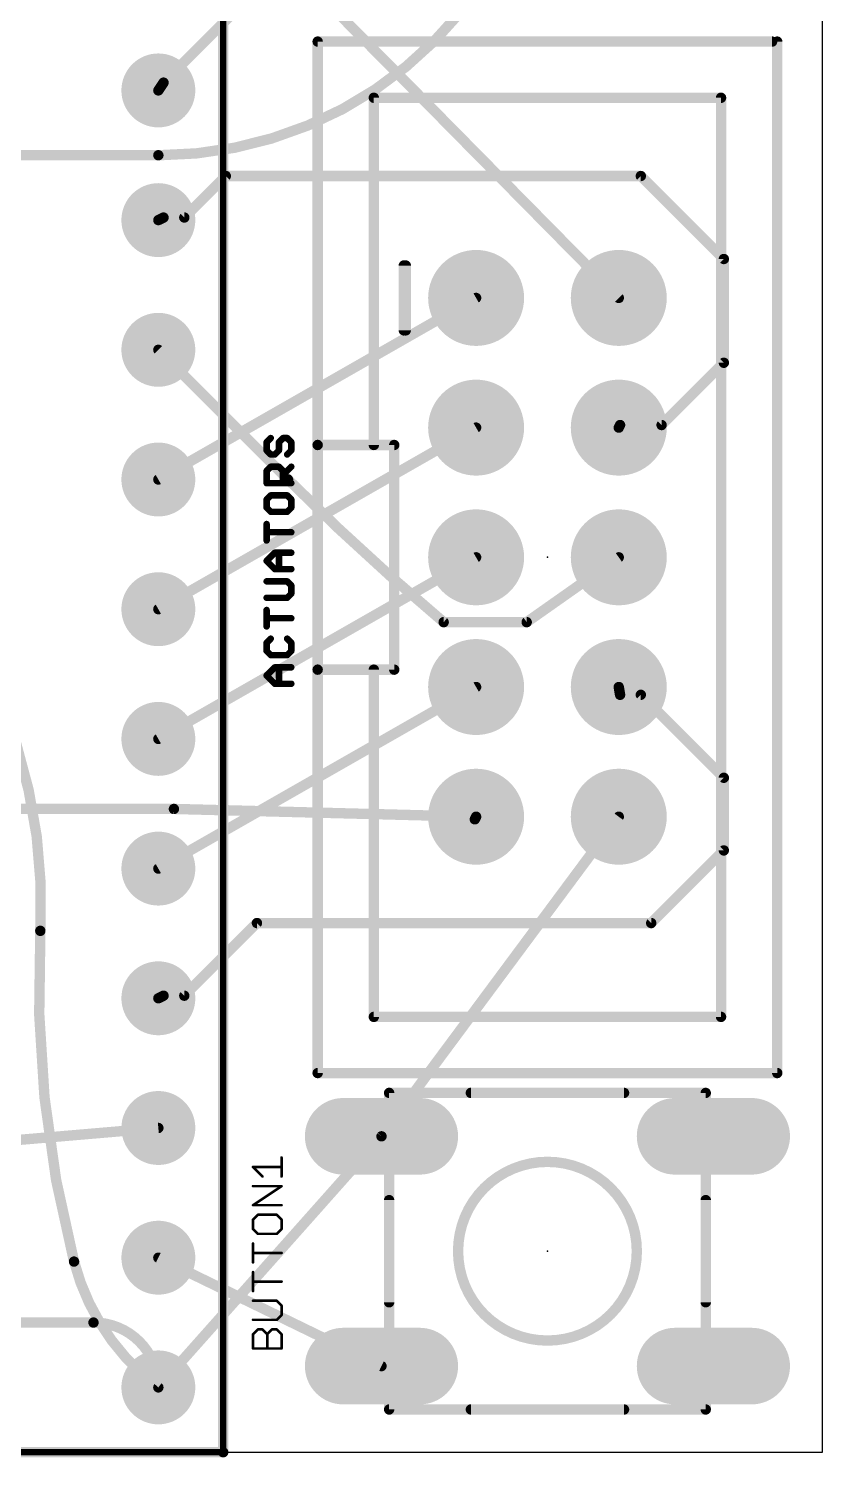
# Model space of a CAD drawing. Extents: x 0 to 40.9, y -0.1 to 59.7.
# Drawn here: x 25.4 to 40.95, y -0.1 to 27.88 of the extents above; entities that cross this region are included whole.
import ezdxf

# ---------------------------------------------------------------- set-up
doc = ezdxf.new("R2010")
doc.units = 0
for name, color, linetype in [('1', 22, 'CONTINUOUS'), ('16', 175, 'CONTINUOUS'), ('17', 82, 'CONTINUOUS'), ('20', 7, 'CONTINUOUS'), ('21', 253, 'CONTINUOUS'), ('22', 253, 'CONTINUOUS'), ('23', 7, 'CONTINUOUS'), ('25', 253, 'CONTINUOUS'), ('51', 253, 'CONTINUOUS')]:
    doc.layers.add(name, color=color, linetype=linetype)

# ---------------------------------------------------------------- blocks, each defined once
blk = doc.blocks.new('RECT')
blk.add_solid([(-0.5, -0.5), (0.5, -0.5), (-0.5, 0.5), (0.5, 0.5)])
blk = doc.blocks.new('ROUNDP')
at = {"const_width": 0.5}
blk.add_lwpolyline([(0, -0.25, 1), (0, 0.25, 1), (0, -0.25)], format="xyb", dxfattribs=at)
blk = doc.blocks.new('LONGP100')
at = {"const_width": 1}
blk.add_lwpolyline([(-0.5, 0), (0.5, 0)], dxfattribs=at)
at = {"const_width": 0.5}
for points in [[(-0.5, 0.25, 1), (-0.5, -0.25)], [(0.5, -0.25, 1), (0.5, 0.25)]]:
    blk.add_lwpolyline(points, format="xyb", dxfattribs=at)

msp = doc.modelspace()

# ---------------------------------------------------------------- linework, layer by layer
at = {"layer": '1'}
for points, const_width in [([(27.94, 25.4, 0.4142), (35.5854, 33.0454)], 0.2032), ([(28.0057, 26.8583, 1), (28.0775, 26.7865)], 0.1016), ([(28.0839, 26.7942, 1), (27.9993, 26.8506)], 0.1016), ([(27.8977, 26.6982, 1), (27.9823, 26.6418)], 0.1016), ([(27.94, 25.4508, 1), (27.94, 25.3492)], 0.1016), ([(27.94, 25.3492, 1), (27.94, 25.4508)], 0.1016), ([(29.2608, 25.0444, 1), (29.2608, 24.9428)], 0.1016), ([(29.2967, 24.9577, 1), (29.2249, 25.0295)], 0.1016), ([(37.4247, 25.0295, 1), (37.3529, 24.9577)], 0.1016), ([(37.3888, 24.9428, 1), (37.3888, 25.0444)], 0.1016), ([(27.9173, 24.1754, 1), (27.9627, 24.0846)], 0.1016), ([(28.0416, 24.2316, 1), (28.0416, 24.13)], 0.1016), ([(28.0643, 24.1354, 1), (28.0189, 24.2262)], 0.1016), ([(28.4121, 24.2167, 1), (28.4839, 24.1449)], 0.1016), ([(28.448, 24.13, 1), (28.448, 24.2316)], 0.1016), ([(39.0652, 23.368, 1), (38.9636, 23.368)], 0.1016), ([(38.9785, 23.3321, 1), (39.0503, 23.4039)], 0.1016), ([(34.1882, 22.5619, 1), (34.1378, 22.6501)], 0.1016), ([(38.9636, 21.336, 1), (39.0652, 21.336)], 0.1016), ([(39.0503, 21.3001, 1), (38.9785, 21.3719)], 0.1016), ([(34.1882, 20.0219, 1), (34.1378, 20.1101)], 0.1016), ([(36.9824, 20.1676, 1), (36.9824, 20.066)], 0.1016), ([(37.0278, 20.0941, 1), (36.937, 20.1395)], 0.1016), ([(37.7593, 20.1527, 1), (37.8311, 20.0809)], 0.1016), ([(37.7952, 20.066, 1), (37.7952, 20.1676)], 0.1016), ([(36.9116, 20.0887, 1), (37.0024, 20.0433)], 0.1016), ([(27.9148, 19.0941, 1), (27.9652, 19.0059)], 0.1016), ([(34.1882, 17.4819, 1), (34.1378, 17.5701)], 0.1016), ([(27.9148, 16.5541, 1), (27.9652, 16.4659)], 0.1016), ([(25.6286, 10.2108, 0.1124), (24.8412, 14.732)], 0.2032), ([(34.1882, 14.9419, 1), (34.1378, 15.0301)], 0.1016), ([(37.0071, 14.9944, 1), (36.9069, 14.9776)], 0.1016), ([(36.9824, 14.8844, 1), (36.9824, 14.7828)], 0.1016), ([(36.9323, 14.8252, 1), (37.0325, 14.842)], 0.1016), ([(37.4247, 14.8695, 1), (37.3529, 14.7977)], 0.1016), ([(37.3888, 14.7828, 1), (37.3888, 14.8844)], 0.1016), ([(27.9148, 14.0141, 1), (27.9652, 13.9259)], 0.1016), ([(39.0652, 13.208, 1), (38.9636, 13.208)], 0.1016), ([(38.9785, 13.1721, 1), (39.0503, 13.2439)], 0.1016), ([(38.9636, 11.7856, 1), (39.0652, 11.7856)], 0.1016), ([(39.0503, 11.7497, 1), (38.9785, 11.8215)], 0.1016), ([(27.9148, 11.4741, 1), (27.9652, 11.3859)], 0.1016), ([(29.8704, 10.414, 1), (29.8704, 10.3124)], 0.1016), ([(29.9063, 10.3273, 1), (29.8345, 10.3991)], 0.1016), ([(37.5561, 10.3991, 1), (37.6279, 10.3273)], 0.1016), ([(37.592, 10.3124, 1), (37.592, 10.414)], 0.1016), ([(25.6286, 10.2108, 0.0766), (26.289, 3.7338)], 0.2032), ([(25.5779, 10.2134, 1), (25.6793, 10.2082)], 0.1016), ([(25.6793, 10.2082, 1), (25.5779, 10.2134)], 0.1016), ([(27.9173, 8.9354, 1), (27.9627, 8.8446)], 0.1016), ([(28.0416, 8.9916, 1), (28.0416, 8.89)], 0.1016), ([(28.0643, 8.8954, 1), (28.0189, 8.9862)], 0.1016), ([(28.4121, 8.9767, 1), (28.4839, 8.9049)], 0.1016), ([(28.448, 8.89, 1), (28.448, 8.9916)], 0.1016), ([(26.289, 3.7338, 0.1695), (27.94, 1.27)], 0.2032), ([(26.3382, 3.7466, 1), (26.2398, 3.721)], 0.1016), ([(26.2398, 3.721, 1), (26.3382, 3.7466)], 0.1016), ([(27.9622, 3.8557, 1), (27.9178, 3.7643)], 0.1016), ([(32.2878, 1.6413, 1), (32.3322, 1.7327)], 0.1016), ([(27.9095, 1.2294, 1), (27.9705, 1.3106)], 0.1016)]:
    msp.add_lwpolyline(points, format="xyb", dxfattribs=dict(at, const_width=const_width))
at = {"layer": '1', "const_width": 0.2032}
for points in [[(29.6672, 28.448), (28.0416, 26.8224)], [(28.0416, 26.8224), (27.94, 26.67)], [(19.05, 25.4), (27.94, 25.4)], [(29.2608, 24.9936), (28.448, 24.1808)], [(37.3888, 24.9936), (29.2608, 24.9936)], [(39.0144, 23.368), (37.3888, 24.9936)], [(28.0416, 24.1808), (27.94, 24.13)], [(28.448, 24.1808), (28.0416, 24.1808)], [(39.0144, 21.336), (39.0144, 23.368)], [(27.94, 19.05), (34.163, 22.606)], [(37.7952, 20.1168), (39.0144, 21.336)], [(27.94, 16.51), (34.163, 20.066)], [(36.9824, 20.1168), (36.957, 20.066)], [(36.9824, 20.1168), (37.7952, 20.1168)], [(27.94, 13.97), (34.163, 17.526)], [(27.94, 11.43), (34.163, 14.986)], [(36.9824, 14.8336), (36.957, 14.986)], [(36.9824, 14.8336), (37.3888, 14.8336)], [(37.3888, 14.8336), (39.0144, 13.208)], [(39.0144, 13.208), (39.0144, 11.7856)], [(39.0144, 11.7856), (37.592, 10.3632)], [(29.8704, 10.3632), (28.448, 8.9408)], [(37.592, 10.3632), (29.8704, 10.3632)], [(28.0416, 8.9408), (27.94, 8.89)], [(28.448, 8.9408), (28.0416, 8.9408)], [(27.94, 3.81), (32.31, 1.687)]]:
    msp.add_lwpolyline(points, dxfattribs=at)
at = {"layer": '16', "const_width": 0.2032}
for points in [[(36.957, 22.606), (27.94, 31.75)], [(27.94, 21.59), (30.48, 19.05)], [(36.957, 17.526), (35.1536, 16.256)], [(33.528, 16.256), (35.1536, 16.256)], [(28.2448, 12.5984), (22.1488, 12.5984)], [(34.163, 12.446), (28.2448, 12.5984)], [(32.31, 6.187), (36.957, 12.446)], [(34.1376, 12.3952), (34.163, 12.446)], [(12.7762, 5.0546), (27.94, 6.35)], [(27.94, 1.27), (32.31, 6.187)], [(9.945, 2.54), (26.67, 2.54)]]:
    msp.add_lwpolyline(points, dxfattribs=at)
at = {"layer": '16'}
for points, const_width in [([(36.9208, 22.5703, 1), (36.9932, 22.6417)], 0.1016), ([(27.9759, 21.6259, 1), (27.9041, 21.5541)], 0.1016), ([(30.48, 19.05, 0.0217), (33.528, 16.256)], 0.2032), ([(30.5159, 19.0859, 1), (30.4441, 19.0141)], 0.1016), ([(30.4441, 19.0141, 1), (30.5159, 19.0859)], 0.1016), ([(36.9862, 17.4845, 1), (36.9278, 17.5675)], 0.1016), ([(33.528, 16.3068, 1), (33.528, 16.2052)], 0.1016), ([(33.4953, 16.2171, 1), (33.5607, 16.2949)], 0.1016), ([(35.1244, 16.2975, 1), (35.1828, 16.2145)], 0.1016), ([(35.1536, 16.2052, 1), (35.1536, 16.3068)], 0.1016), ([(28.2461, 12.6492, 1), (28.2435, 12.5476)], 0.1016), ([(28.2448, 12.5476, 1), (28.2448, 12.6492)], 0.1016), ([(34.0922, 12.4179, 1), (34.183, 12.3725)], 0.1016), ([(34.2084, 12.4233, 1), (34.1176, 12.4687)], 0.1016), ([(34.1617, 12.3952, 1), (34.1643, 12.4968)], 0.1016), ([(36.9978, 12.4157, 1), (36.9162, 12.4763)], 0.1016), ([(27.9443, 6.2994, 1), (27.9357, 6.4006)], 0.1016), ([(32.2692, 6.2173, 1), (32.3508, 6.1567)], 0.1016), ([(32.348, 6.1533, 1), (32.272, 6.2207)], 0.1016), ([(27.94, 1.27, 0.4142), (26.67, 2.54)], 0.2032), ([(26.67, 2.5908, 1), (26.67, 2.4892)], 0.1016), ([(26.67, 2.4892, 1), (26.67, 2.5908)], 0.1016), ([(27.902, 1.3037, 1), (27.978, 1.2363)], 0.1016), ([(27.8892, 1.27, 1), (27.9908, 1.27)], 0.1016)]:
    msp.add_lwpolyline(points, format="xyb", dxfattribs=dict(at, const_width=const_width))
at = {"layer": '20'}
for p, q in [((40.945, 0), (40.945, 59.68)), ((0, 0), (40.945, 0))]:
    msp.add_line(p, q, dxfattribs=at)
at = {"layer": '21', "const_width": 0.2032}
for points in [[(29.21, 35.56), (29.21, 0)], [(31.06, 19.726), (31.06, 27.626)], [(31.06, 27.626), (39.96, 27.626)], [(40.06, 27.626), (40.06, 7.426)], [(32.785, 23.241), (32.785, 21.971)], [(31.06, 15.326), (31.06, 19.726)], [(31.06, 19.726), (32.56, 19.726)], [(32.56, 19.726), (32.56, 15.326)], [(31.06, 7.426), (31.06, 15.326)], [(32.56, 15.326), (31.06, 15.326)], [(40.06, 7.426), (31.06, 7.426)], [(37.06, 7.037), (34.06, 7.037)], [(32.46, 2.937), (32.46, 4.937)], [(38.66, 2.937), (38.66, 4.937)], [(37.06, 0.837), (34.06, 0.837)], [(29.21, 0), (21.59, 0)]]:
    msp.add_lwpolyline(points, dxfattribs=at)
at = {"layer": '21'}
for points, const_width in [([(31.1108, 27.626, 1), (31.0092, 27.626)], 0.1016), ([(31.06, 27.6768, 1), (31.06, 27.5752)], 0.1016), ([(39.96, 27.5752, 1), (39.96, 27.6768)], 0.1016), ([(40.1108, 27.626, 1), (40.0092, 27.626)], 0.1016), ([(32.8358, 23.241, 1), (32.7342, 23.241)], 0.1016), ([(32.7342, 21.971, 1), (32.8358, 21.971)], 0.1016), ([(31.1108, 19.726, 1), (31.0092, 19.726)], 0.1016), ([(31.06, 19.7768, 1), (31.06, 19.6752)], 0.1016), ([(31.0092, 19.726, 1), (31.1108, 19.726)], 0.1016), ([(32.6108, 19.726, 1), (32.5092, 19.726)], 0.1016), ([(32.56, 19.6752, 1), (32.56, 19.7768)], 0.1016), ([(31.1108, 15.326, 1), (31.0092, 15.326)], 0.1016), ([(31.06, 15.3768, 1), (31.06, 15.2752)], 0.1016), ([(32.56, 15.2752, 1), (32.56, 15.3768)], 0.1016), ([(31.0092, 15.326, 1), (31.1108, 15.326)], 0.1016), ([(32.5092, 15.326, 1), (32.6108, 15.326)], 0.1016), ([(31.06, 7.4768, 1), (31.06, 7.3752)], 0.1016), ([(31.0092, 7.426, 1), (31.1108, 7.426)], 0.1016), ([(40.0092, 7.426, 1), (40.1108, 7.426)], 0.1016), ([(40.06, 7.3752, 1), (40.06, 7.4768)], 0.1016), ([(34.06, 7.0878, 1), (34.06, 6.9862)], 0.1016), ([(37.06, 6.9862, 1), (37.06, 7.0878)], 0.1016), ([(35.56, 2.187, 1), (35.56, 5.687, 1), (35.56, 2.187)], 0.2032), ([(32.5108, 4.937, 1), (32.4092, 4.937)], 0.1016), ([(38.7108, 4.937, 1), (38.6092, 4.937)], 0.1016), ([(32.4092, 2.937, 1), (32.5108, 2.937)], 0.1016), ([(38.6092, 2.937, 1), (38.7108, 2.937)], 0.1016), ([(34.06, 0.8878, 1), (34.06, 0.7862)], 0.1016), ([(37.06, 0.7862, 1), (37.06, 0.8878)], 0.1016), ([(29.1592, 0, 1), (29.2608, 0)], 0.1016), ([(29.21, -0.0508, 1), (29.21, 0.0508)], 0.1016)]:
    msp.add_lwpolyline(points, format="xyb", dxfattribs=dict(at, const_width=const_width))
at = {"layer": '22', "const_width": 0.2032}
msp.add_lwpolyline([(32.747, 23.241), (32.747, 21.971)], dxfattribs=at)
at = {"layer": '22', "const_width": 0.1016}
for points in [[(32.7978, 23.241, 1), (32.6962, 23.241)], [(32.6962, 21.971, 1), (32.7978, 21.971)]]:
    msp.add_lwpolyline(points, format="xyb", dxfattribs=at)
at = {"layer": '23'}
for p in [(35.56, 17.526), (35.56, 3.937)]:
    msp.add_point(p, dxfattribs=at)
at = {"layer": '25'}
for points, const_width in [([(30.141, 19.862), (30.0605, 19.7815)], 0.127), ([(30.302, 19.7815), (30.3825, 19.862)], 0.127), ([(30.3825, 19.862), (30.463, 19.862)], 0.127), ([(30.463, 19.862), (30.5435, 19.7815)], 0.127), ([(30.0605, 19.7815), (30.0605, 19.6205)], 0.127), ([(30.0605, 19.6205), (30.141, 19.54)], 0.127), ([(30.141, 19.54), (30.2215, 19.54)], 0.127), ([(30.2215, 19.54), (30.302, 19.6205)], 0.127), ([(30.302, 19.6205), (30.302, 19.7815)], 0.127), ([(30.5435, 19.6205), (30.463, 19.54)], 0.127), ([(30.5435, 19.7815), (30.5435, 19.6205)], 0.127), ([(30.0605, 19.2202), (30.141, 19.3007)], 0.127), ([(30.141, 19.3007), (30.302, 19.3007)], 0.127), ([(30.302, 19.3007), (30.3825, 19.2202)], 0.127), ([(30.3825, 19.1397), (30.5435, 19.3007)], 0.127), ([(30.0605, 18.9787), (30.0605, 19.2202)], 0.127), ([(30.5435, 18.9787), (30.0605, 18.9787)], 0.127), ([(30.3825, 19.2202), (30.3825, 18.9787)], 0.127), ([(30.141, 18.7394), (30.0605, 18.6589)], 0.127), ([(30.463, 18.7394), (30.141, 18.7394)], 0.127), ([(30.5435, 18.6589), (30.463, 18.7394)], 0.127), ([(30.0605, 18.6589), (30.0605, 18.4979)], 0.127), ([(30.0605, 18.4979), (30.141, 18.4174)], 0.127), ([(30.141, 18.4174), (30.463, 18.4174)], 0.127), ([(30.463, 18.4174), (30.5435, 18.4979)], 0.127), ([(30.5435, 18.4979), (30.5435, 18.6589)], 0.127), ([(30.0605, 17.856), (30.0605, 18.1781)], 0.127), ([(30.5435, 18.0171), (30.0605, 18.0171)], 0.127), ([(30.0605, 17.4557), (30.2215, 17.6167)], 0.127), ([(30.2215, 17.6167), (30.5435, 17.6167)], 0.127), ([(30.302, 17.2947), (30.302, 17.6167)], 0.127), ([(30.2215, 17.2947), (30.0605, 17.4557)], 0.127), ([(30.5435, 17.2947), (30.2215, 17.2947)], 0.127), ([(30.463, 17.0554), (30.0605, 17.0554)], 0.127), ([(30.5435, 16.9749), (30.463, 17.0554)], 0.127), ([(30.0605, 16.7334), (30.463, 16.7334)], 0.127), ([(30.463, 16.7334), (30.5435, 16.8139)], 0.127), ([(30.5435, 16.8139), (30.5435, 16.9749)], 0.127), ([(30.0605, 16.1721), (30.0605, 16.4941)], 0.127), ([(30.5435, 16.3331), (30.0605, 16.3331)], 0.127), ([(30.141, 15.9328), (30.0605, 15.8523)], 0.127), ([(30.5435, 15.8523), (30.463, 15.9328)], 0.127), ([(30.0605, 15.8523), (30.0605, 15.6913)], 0.127), ([(30.0605, 15.6913), (30.141, 15.6108)], 0.127), ([(30.141, 15.6108), (30.463, 15.6108)], 0.127), ([(30.463, 15.6108), (30.5435, 15.6913)], 0.127), ([(30.5435, 15.6913), (30.5435, 15.8523)], 0.127), ([(30.0605, 15.2105), (30.2215, 15.3715)], 0.127), ([(30.2215, 15.3715), (30.5435, 15.3715)], 0.127), ([(30.302, 15.0495), (30.302, 15.3715)], 0.127), ([(30.2215, 15.0495), (30.0605, 15.2105)], 0.127), ([(30.5435, 15.0495), (30.2215, 15.0495)], 0.127), ([(29.9802, 5.3999), (29.7937, 5.5863)], 0.0508), ([(29.7937, 5.5863), (30.353, 5.5863)], 0.0508), ([(30.353, 5.3999), (30.353, 5.7727)], 0.0508), ([(29.7937, 4.8385), (30.353, 5.2114)], 0.0508), ([(30.353, 5.2114), (29.7937, 5.2114)], 0.0508), ([(30.353, 4.8385), (29.7937, 4.8385)], 0.0508), ([(29.8869, 4.6501), (29.7937, 4.5569)], 0.0508), ([(29.7937, 4.5569), (29.7937, 4.3704)], 0.0508), ([(30.2598, 4.6501), (29.8869, 4.6501)], 0.0508), ([(30.353, 4.5569), (30.2598, 4.6501)], 0.0508), ([(30.353, 4.3704), (30.353, 4.5569)], 0.0508), ([(29.7937, 4.3704), (29.8869, 4.2772)], 0.0508), ([(29.8869, 4.2772), (30.2598, 4.2772)], 0.0508), ([(30.2598, 4.2772), (30.353, 4.3704)], 0.0508), ([(29.7937, 3.7159), (29.7937, 4.0888)], 0.0508), ([(30.353, 3.9024), (29.7937, 3.9024)], 0.0508), ([(29.7937, 3.1546), (29.7937, 3.5275)], 0.0508), ([(30.353, 3.341), (29.7937, 3.341)], 0.0508), ([(30.2598, 2.9662), (29.7937, 2.9662)], 0.0508), ([(30.353, 2.8729), (30.2598, 2.9662)], 0.0508), ([(30.353, 2.6865), (30.353, 2.8729)], 0.0508), ([(29.7937, 2.5933), (30.2598, 2.5933)], 0.0508), ([(30.2598, 2.5933), (30.353, 2.6865)], 0.0508), ([(29.7937, 2.3116), (29.8869, 2.4049)], 0.0508), ([(29.7937, 2.032), (29.7937, 2.3116)], 0.0508), ([(29.8869, 2.4049), (29.9802, 2.4049)], 0.0508), ([(29.9802, 2.4049), (30.0734, 2.3116)], 0.0508), ([(30.0734, 2.3116), (30.1666, 2.4049)], 0.0508), ([(30.0734, 2.032), (30.0734, 2.3116)], 0.0508), ([(30.1666, 2.4049), (30.2598, 2.4049)], 0.0508), ([(30.2598, 2.4049), (30.353, 2.3116)], 0.0508), ([(30.353, 2.3116), (30.353, 2.032)], 0.0508), ([(30.353, 2.032), (29.7937, 2.032)], 0.0508)]:
    msp.add_lwpolyline(points, dxfattribs=dict(at, const_width=const_width))
for points, const_width in [([(30.1634, 19.8395, 1), (30.1185, 19.8844)], 0.0635), ([(30.3825, 19.8937, 1), (30.3825, 19.8302)], 0.0635), ([(30.4049, 19.8395, 1), (30.36, 19.8844)], 0.0635), ([(30.4855, 19.8844, 1), (30.4405, 19.8395)], 0.0635), ([(30.463, 19.8302, 1), (30.463, 19.8937)], 0.0635), ([(30.0922, 19.7815, 1), (30.0287, 19.7815)], 0.0635), ([(30.038, 19.8039, 1), (30.0829, 19.759)], 0.0635), ([(30.0829, 19.6429, 1), (30.038, 19.598)], 0.0635), ([(30.0287, 19.6205, 1), (30.0922, 19.6205)], 0.0635), ([(30.141, 19.5717, 1), (30.141, 19.5082)], 0.0635), ([(30.1185, 19.5175, 1), (30.1634, 19.5624)], 0.0635), ([(30.199, 19.5624, 1), (30.2439, 19.5175)], 0.0635), ([(30.2215, 19.5082, 1), (30.2215, 19.5717)], 0.0635), ([(30.3337, 19.7815, 1), (30.2702, 19.7815)], 0.0635), ([(30.2702, 19.6205, 1), (30.3337, 19.6205)], 0.0635), ([(30.2795, 19.8039, 1), (30.3244, 19.759)], 0.0635), ([(30.3244, 19.598, 1), (30.2795, 19.6429)], 0.0635), ([(30.4405, 19.5624, 1), (30.4855, 19.5175)], 0.0635), ([(30.5753, 19.7815, 1), (30.5118, 19.7815)], 0.0635), ([(30.5118, 19.6205, 1), (30.5753, 19.6205)], 0.0635), ([(30.521, 19.759, 1), (30.566, 19.8039)], 0.0635), ([(30.566, 19.598, 1), (30.521, 19.6429)], 0.0635), ([(30.141, 19.3324, 1), (30.141, 19.2689)], 0.0635), ([(30.1634, 19.2782, 1), (30.1185, 19.3231)], 0.0635), ([(30.3244, 19.3231, 1), (30.2795, 19.2782)], 0.0635), ([(30.302, 19.2689, 1), (30.302, 19.3324)], 0.0635), ([(30.566, 19.2782, 1), (30.521, 19.3231)], 0.0635), ([(30.0922, 19.2202, 1), (30.0287, 19.2202)], 0.0635), ([(30.038, 19.2426, 1), (30.0829, 19.1977)], 0.0635), ([(30.0605, 19.0104, 1), (30.0605, 18.9469)], 0.0635), ([(30.4142, 19.2202, 1), (30.3507, 19.2202)], 0.0635), ([(30.36, 19.1621, 1), (30.4049, 19.1172)], 0.0635), ([(30.36, 19.1977, 1), (30.4049, 19.2426)], 0.0635), ([(30.5435, 18.9469, 1), (30.5435, 19.0104)], 0.0635), ([(30.0287, 18.9787, 1), (30.0922, 18.9787)], 0.0635), ([(30.141, 18.7711, 1), (30.141, 18.7076)], 0.0635), ([(30.1634, 18.7169, 1), (30.1185, 18.7618)], 0.0635), ([(30.3507, 18.9787, 1), (30.4142, 18.9787)], 0.0635), ([(30.4855, 18.7618, 1), (30.4405, 18.7169)], 0.0635), ([(30.463, 18.7076, 1), (30.463, 18.7711)], 0.0635), ([(30.0922, 18.6589, 1), (30.0287, 18.6589)], 0.0635), ([(30.038, 18.6813, 1), (30.0829, 18.6364)], 0.0635), ([(30.0829, 18.5203, 1), (30.038, 18.4754)], 0.0635), ([(30.0287, 18.4979, 1), (30.0922, 18.4979)], 0.0635), ([(30.141, 18.4491, 1), (30.141, 18.3856)], 0.0635), ([(30.1185, 18.3949, 1), (30.1634, 18.4398)], 0.0635), ([(30.4405, 18.4398, 1), (30.4855, 18.3949)], 0.0635), ([(30.463, 18.3856, 1), (30.463, 18.4491)], 0.0635), ([(30.5753, 18.6589, 1), (30.5118, 18.6589)], 0.0635), ([(30.5118, 18.4979, 1), (30.5753, 18.4979)], 0.0635), ([(30.521, 18.6364, 1), (30.566, 18.6813)], 0.0635), ([(30.566, 18.4754, 1), (30.521, 18.5203)], 0.0635), ([(30.0922, 18.1781, 1), (30.0287, 18.1781)], 0.0635), ([(30.0605, 18.0488, 1), (30.0605, 17.9853)], 0.0635), ([(30.5435, 17.9853, 1), (30.5435, 18.0488)], 0.0635), ([(30.0287, 17.856, 1), (30.0922, 17.856)], 0.0635), ([(30.2215, 17.6485, 1), (30.2215, 17.585)], 0.0635), ([(30.2439, 17.5943, 1), (30.199, 17.6392)], 0.0635), ([(30.3337, 17.6167, 1), (30.2702, 17.6167)], 0.0635), ([(30.5435, 17.585, 1), (30.5435, 17.6485)], 0.0635), ([(30.0829, 17.4782, 1), (30.038, 17.4333)], 0.0635), ([(30.038, 17.4782, 1), (30.0829, 17.4333)], 0.0635), ([(30.2215, 17.3265, 1), (30.2215, 17.263)], 0.0635), ([(30.5435, 17.263, 1), (30.5435, 17.3265)], 0.0635), ([(30.0605, 17.0872, 1), (30.0605, 17.0237)], 0.0635), ([(30.199, 17.2723, 1), (30.2439, 17.3172)], 0.0635), ([(30.2702, 17.2947, 1), (30.3337, 17.2947)], 0.0635), ([(30.4855, 17.0779, 1), (30.4405, 17.033)], 0.0635), ([(30.463, 17.0237, 1), (30.463, 17.0872)], 0.0635), ([(30.0605, 16.7652, 1), (30.0605, 16.7017)], 0.0635), ([(30.463, 16.7017, 1), (30.463, 16.7652)], 0.0635), ([(30.5753, 16.9749, 1), (30.5118, 16.9749)], 0.0635), ([(30.5118, 16.8139, 1), (30.5753, 16.8139)], 0.0635), ([(30.521, 16.9525, 1), (30.566, 16.9974)], 0.0635), ([(30.566, 16.7915, 1), (30.521, 16.8364)], 0.0635), ([(30.0922, 16.4941, 1), (30.0287, 16.4941)], 0.0635), ([(30.4405, 16.7559, 1), (30.4855, 16.711)], 0.0635), ([(30.0605, 16.3649, 1), (30.0605, 16.3014)], 0.0635), ([(30.5435, 16.3014, 1), (30.5435, 16.3649)], 0.0635), ([(30.0287, 16.1721, 1), (30.0922, 16.1721)], 0.0635), ([(30.1634, 15.9104, 1), (30.1185, 15.9553)], 0.0635), ([(30.4855, 15.9553, 1), (30.4405, 15.9104)], 0.0635), ([(30.0922, 15.8523, 1), (30.0287, 15.8523)], 0.0635), ([(30.038, 15.8748, 1), (30.0829, 15.8299)], 0.0635), ([(30.0829, 15.7138, 1), (30.038, 15.6689)], 0.0635), ([(30.0287, 15.6913, 1), (30.0922, 15.6913)], 0.0635), ([(30.141, 15.6426, 1), (30.141, 15.5791)], 0.0635), ([(30.463, 15.5791, 1), (30.463, 15.6426)], 0.0635), ([(30.5753, 15.8523, 1), (30.5118, 15.8523)], 0.0635), ([(30.5118, 15.6913, 1), (30.5753, 15.6913)], 0.0635), ([(30.521, 15.8299, 1), (30.566, 15.8748)], 0.0635), ([(30.566, 15.6689, 1), (30.521, 15.7138)], 0.0635), ([(30.1185, 15.5884, 1), (30.1634, 15.6333)], 0.0635), ([(30.2215, 15.4033, 1), (30.2215, 15.3398)], 0.0635), ([(30.2439, 15.3491, 1), (30.199, 15.394)], 0.0635), ([(30.3337, 15.3715, 1), (30.2702, 15.3715)], 0.0635), ([(30.4405, 15.6333, 1), (30.4855, 15.5884)], 0.0635), ([(30.5435, 15.3398, 1), (30.5435, 15.4033)], 0.0635), ([(30.0829, 15.233, 1), (30.038, 15.1881)], 0.0635), ([(30.038, 15.233, 1), (30.0829, 15.1881)], 0.0635), ([(30.2215, 15.0813, 1), (30.2215, 15.0177)], 0.0635), ([(30.5435, 15.0177, 1), (30.5435, 15.0813)], 0.0635), ([(30.199, 15.027, 1), (30.2439, 15.072)], 0.0635), ([(30.2702, 15.0495, 1), (30.3337, 15.0495)], 0.0635), ([(29.8027, 5.5953, 1), (29.7847, 5.5773)], 0.0254), ([(29.7937, 5.599, 1), (29.7937, 5.5736)], 0.0254), ([(30.3657, 5.7727, 1), (30.3403, 5.7727)], 0.0254), ([(30.353, 5.5736, 1), (30.353, 5.599)], 0.0254), ([(29.9712, 5.3909, 1), (29.9891, 5.4088)], 0.0254), ([(30.3403, 5.3999, 1), (30.3657, 5.3999)], 0.0254), ([(29.7937, 5.2241, 1), (29.7937, 5.1987)], 0.0254), ([(30.36, 5.2008, 1), (30.346, 5.222)], 0.0254), ([(30.353, 5.1987, 1), (30.353, 5.2241)], 0.0254), ([(29.7937, 4.8512, 1), (29.7937, 4.8258)], 0.0254), ([(29.7867, 4.8491, 1), (29.8008, 4.828)], 0.0254), ([(30.353, 4.8258, 1), (30.353, 4.8512)], 0.0254), ([(29.8064, 4.5569, 1), (29.781, 4.5569)], 0.0254), ([(29.7847, 4.5659, 1), (29.8027, 4.5479)], 0.0254), ([(29.8869, 4.6628, 1), (29.8869, 4.6374)], 0.0254), ([(29.8959, 4.6411, 1), (29.878, 4.6591)], 0.0254), ([(30.2688, 4.6591, 1), (30.2508, 4.6411)], 0.0254), ([(30.2598, 4.6374, 1), (30.2598, 4.6628)], 0.0254), ([(30.3657, 4.5569, 1), (30.3403, 4.5569)], 0.0254), ([(30.344, 4.5479, 1), (30.362, 4.5659)], 0.0254), ([(29.8027, 4.3794, 1), (29.7847, 4.3615)], 0.0254), ([(29.781, 4.3704, 1), (29.8064, 4.3704)], 0.0254), ([(29.8869, 4.2899, 1), (29.8869, 4.2645)], 0.0254), ([(29.878, 4.2683, 1), (29.8959, 4.2862)], 0.0254), ([(30.2508, 4.2862, 1), (30.2688, 4.2683)], 0.0254), ([(30.2598, 4.2645, 1), (30.2598, 4.2899)], 0.0254), ([(30.3403, 4.3704, 1), (30.3657, 4.3704)], 0.0254), ([(30.362, 4.3615, 1), (30.344, 4.3794)], 0.0254), ([(29.8064, 4.0888, 1), (29.781, 4.0888)], 0.0254), ([(29.7937, 3.9151, 1), (29.7937, 3.8897)], 0.0254), ([(30.353, 3.8897, 1), (30.353, 3.9151)], 0.0254), ([(29.781, 3.7159, 1), (29.8064, 3.7159)], 0.0254), ([(29.8064, 3.5275, 1), (29.781, 3.5275)], 0.0254), ([(29.7937, 3.3537, 1), (29.7937, 3.3283)], 0.0254), ([(30.353, 3.3283, 1), (30.353, 3.3537)], 0.0254), ([(29.781, 3.1546, 1), (29.8064, 3.1546)], 0.0254), ([(29.7937, 2.9789, 1), (29.7937, 2.9535)], 0.0254), ([(30.2688, 2.9751, 1), (30.2508, 2.9572)], 0.0254), ([(30.2598, 2.9535, 1), (30.2598, 2.9789)], 0.0254), ([(30.3657, 2.8729, 1), (30.3403, 2.8729)], 0.0254), ([(30.344, 2.864, 1), (30.362, 2.8819)], 0.0254), ([(29.7937, 2.606, 1), (29.7937, 2.5806)], 0.0254), ([(30.2508, 2.6023, 1), (30.2688, 2.5843)], 0.0254), ([(30.2598, 2.5806, 1), (30.2598, 2.606)], 0.0254), ([(30.3403, 2.6865, 1), (30.3657, 2.6865)], 0.0254), ([(30.362, 2.6775, 1), (30.344, 2.6955)], 0.0254), ([(29.8064, 2.3116, 1), (29.781, 2.3116)], 0.0254), ([(29.7847, 2.3206, 1), (29.8027, 2.3027)], 0.0254), ([(29.8869, 2.4176, 1), (29.8869, 2.3921)], 0.0254), ([(29.8959, 2.3959, 1), (29.878, 2.4138)], 0.0254), ([(29.9891, 2.4138, 1), (29.9712, 2.3959)], 0.0254), ([(29.9802, 2.3921, 1), (29.9802, 2.4176)], 0.0254), ([(30.0861, 2.3116, 1), (30.0607, 2.3116)], 0.0254), ([(30.0644, 2.3206, 1), (30.0823, 2.3027)], 0.0254), ([(30.0644, 2.3027, 1), (30.0823, 2.3206)], 0.0254), ([(30.1666, 2.4176, 1), (30.1666, 2.3921)], 0.0254), ([(30.1756, 2.3959, 1), (30.1576, 2.4138)], 0.0254), ([(30.2688, 2.4138, 1), (30.2508, 2.3959)], 0.0254), ([(30.2598, 2.3921, 1), (30.2598, 2.4176)], 0.0254), ([(30.3657, 2.3116, 1), (30.3403, 2.3116)], 0.0254), ([(30.344, 2.3027, 1), (30.362, 2.3206)], 0.0254), ([(29.7937, 2.0447, 1), (29.7937, 2.0193)], 0.0254), ([(29.781, 2.032, 1), (29.8064, 2.032)], 0.0254), ([(30.0607, 2.032, 1), (30.0861, 2.032)], 0.0254), ([(30.3403, 2.032, 1), (30.3657, 2.032)], 0.0254), ([(30.353, 2.0193, 1), (30.353, 2.0447)], 0.0254)]:
    msp.add_lwpolyline(points, format="xyb", dxfattribs=dict(at, const_width=const_width))
at = {"layer": '51'}
for points, const_width in [([(29.21, 35.56), (29.21, 0)], 0.127), ([(32.16, 26.526), (38.96, 26.526)], 0.2032), ([(32.16, 26.526), (32.16, 19.726)], 0.2032), ([(38.96, 26.526), (38.96, 8.526)], 0.2032), ([(32.16, 8.526), (32.16, 15.326)], 0.2032), ([(32.16, 8.526), (38.96, 8.526)], 0.2032), ([(32.46, 7.037), (38.66, 7.037)], 0.2032), ([(32.46, 0.837), (32.46, 7.037)], 0.2032), ([(38.66, 7.037), (38.66, 0.837)], 0.2032), ([(38.66, 0.837), (32.46, 0.837)], 0.2032), ([(29.21, 0), (11.43, 0)], 0.127)]:
    msp.add_lwpolyline(points, dxfattribs=dict(at, const_width=const_width))
for points, const_width in [([(32.16, 26.5768, 1), (32.16, 26.4752)], 0.1016), ([(32.2108, 26.526, 1), (32.1092, 26.526)], 0.1016), ([(39.0108, 26.526, 1), (38.9092, 26.526)], 0.1016), ([(38.96, 26.4752, 1), (38.96, 26.5768)], 0.1016), ([(32.1092, 19.726, 1), (32.2108, 19.726)], 0.1016), ([(32.2108, 15.326, 1), (32.1092, 15.326)], 0.1016), ([(32.16, 8.5768, 1), (32.16, 8.4752)], 0.1016), ([(32.1092, 8.526, 1), (32.2108, 8.526)], 0.1016), ([(38.9092, 8.526, 1), (39.0108, 8.526)], 0.1016), ([(38.96, 8.4752, 1), (38.96, 8.5768)], 0.1016), ([(32.46, 7.0878, 1), (32.46, 6.9862)], 0.1016), ([(32.5108, 7.037, 1), (32.4092, 7.037)], 0.1016), ([(38.7108, 7.037, 1), (38.6092, 7.037)], 0.1016), ([(38.66, 6.9862, 1), (38.66, 7.0878)], 0.1016), ([(35.56, 2.187, 1), (35.56, 5.687, 1), (35.56, 2.187)], 0.2032), ([(32.46, 0.8878, 1), (32.46, 0.7862)], 0.1016), ([(32.4092, 0.837, 1), (32.5108, 0.837)], 0.1016), ([(38.6092, 0.837, 1), (38.7108, 0.837)], 0.1016), ([(38.66, 0.7862, 1), (38.66, 0.8878)], 0.1016), ([(29.1783, 0, 1), (29.2417, 0)], 0.0635), ([(29.21, -0.0318, 1), (29.21, 0.0318)], 0.0635)]:
    msp.add_lwpolyline(points, format="xyb", dxfattribs=dict(at, const_width=const_width))

# ---------------------------------------------------------------- block references
at = {"layer": '17'}
for p, xscale, yscale, rotation in [((27.94, 26.67), 1.4478, 1.4478, 180), ((27.94, 26.67), 1.4478, 1.4478, 180), ((27.94, 24.13), 1.4478, 1.4478, 180), ((27.94, 24.13), 1.4478, 1.4478, 180), ((34.163, 22.606), 1.8796, 1.8796, 270), ((34.163, 22.606), 1.8796, 1.8796, 270), ((36.957, 22.606), 1.8796, 1.8796, 270), ((36.957, 22.606), 1.8796, 1.8796, 270), ((27.94, 21.59), 1.4478, 1.4478, 180), ((27.94, 21.59), 1.4478, 1.4478, 180), ((34.163, 20.066), 1.8796, 1.8796, 270), ((34.163, 20.066), 1.8796, 1.8796, 270), ((36.957, 20.066), 1.8796, 1.8796, 270), ((36.957, 20.066), 1.8796, 1.8796, 270), ((27.94, 19.05), 1.4478, 1.4478, 180), ((27.94, 19.05), 1.4478, 1.4478, 180), ((34.163, 17.526), 1.8796, 1.8796, 270), ((34.163, 17.526), 1.8796, 1.8796, 270), ((36.957, 17.526), 1.8796, 1.8796, 270), ((36.957, 17.526), 1.8796, 1.8796, 270), ((27.94, 16.51), 1.4478, 1.4478, 180), ((27.94, 16.51), 1.4478, 1.4478, 180), ((34.163, 14.986), 1.8796, 1.8796, 270), ((34.163, 14.986), 1.8796, 1.8796, 270), ((36.957, 14.986), 1.8796, 1.8796, 270), ((36.957, 14.986), 1.8796, 1.8796, 270), ((27.94, 13.97), 1.4478, 1.4478, 180), ((27.94, 13.97), 1.4478, 1.4478, 180), ((34.163, 12.446), 1.8796, 1.8796, 270), ((34.163, 12.446), 1.8796, 1.8796, 270), ((36.957, 12.446), 1.8796, 1.8796, 270), ((36.957, 12.446), 1.8796, 1.8796, 270), ((27.94, 11.43), 1.4478, 1.4478, 180), ((27.94, 11.43), 1.4478, 1.4478, 180), ((27.94, 8.89), 1.4478, 1.4478, 180), ((27.94, 8.89), 1.4478, 1.4478, 180), ((27.94, 6.35), 1.4478, 1.4478, 180), ((27.94, 6.35), 1.4478, 1.4478, 180), ((27.94, 3.81), 1.4478, 1.4478, 180), ((27.94, 3.81), 1.4478, 1.4478, 180), ((27.94, 1.27), 1.4478, 1.4478, 180), ((27.94, 1.27), 1.4478, 1.4478, 180)]:
    msp.add_blockref('ROUNDP', p, dxfattribs=dict(at, xscale=xscale, yscale=yscale, rotation=rotation))
at = {"layer": '17', "xscale": 1.5, "yscale": 1.5}
for p in [(32.31, 6.187), (32.31, 6.187), (38.81, 6.187), (38.81, 6.187), (32.31, 1.687), (32.31, 1.687), (38.81, 1.687), (38.81, 1.687)]:
    msp.add_blockref('LONGP100', p, dxfattribs=at)
at = {"layer": '51', "xscale": 0.508, "yscale": 0.508, "rotation": 270}
for p in [(34.29, 22.606), (36.83, 22.606), (34.29, 20.066), (36.83, 20.066), (34.29, 17.526), (36.83, 17.526), (34.29, 14.986), (34.29, 14.986), (36.83, 14.986), (36.83, 14.986), (34.29, 12.446), (36.83, 12.446)]:
    msp.add_blockref('RECT', p, dxfattribs=at)

doc.saveas('drawing.dxf')
